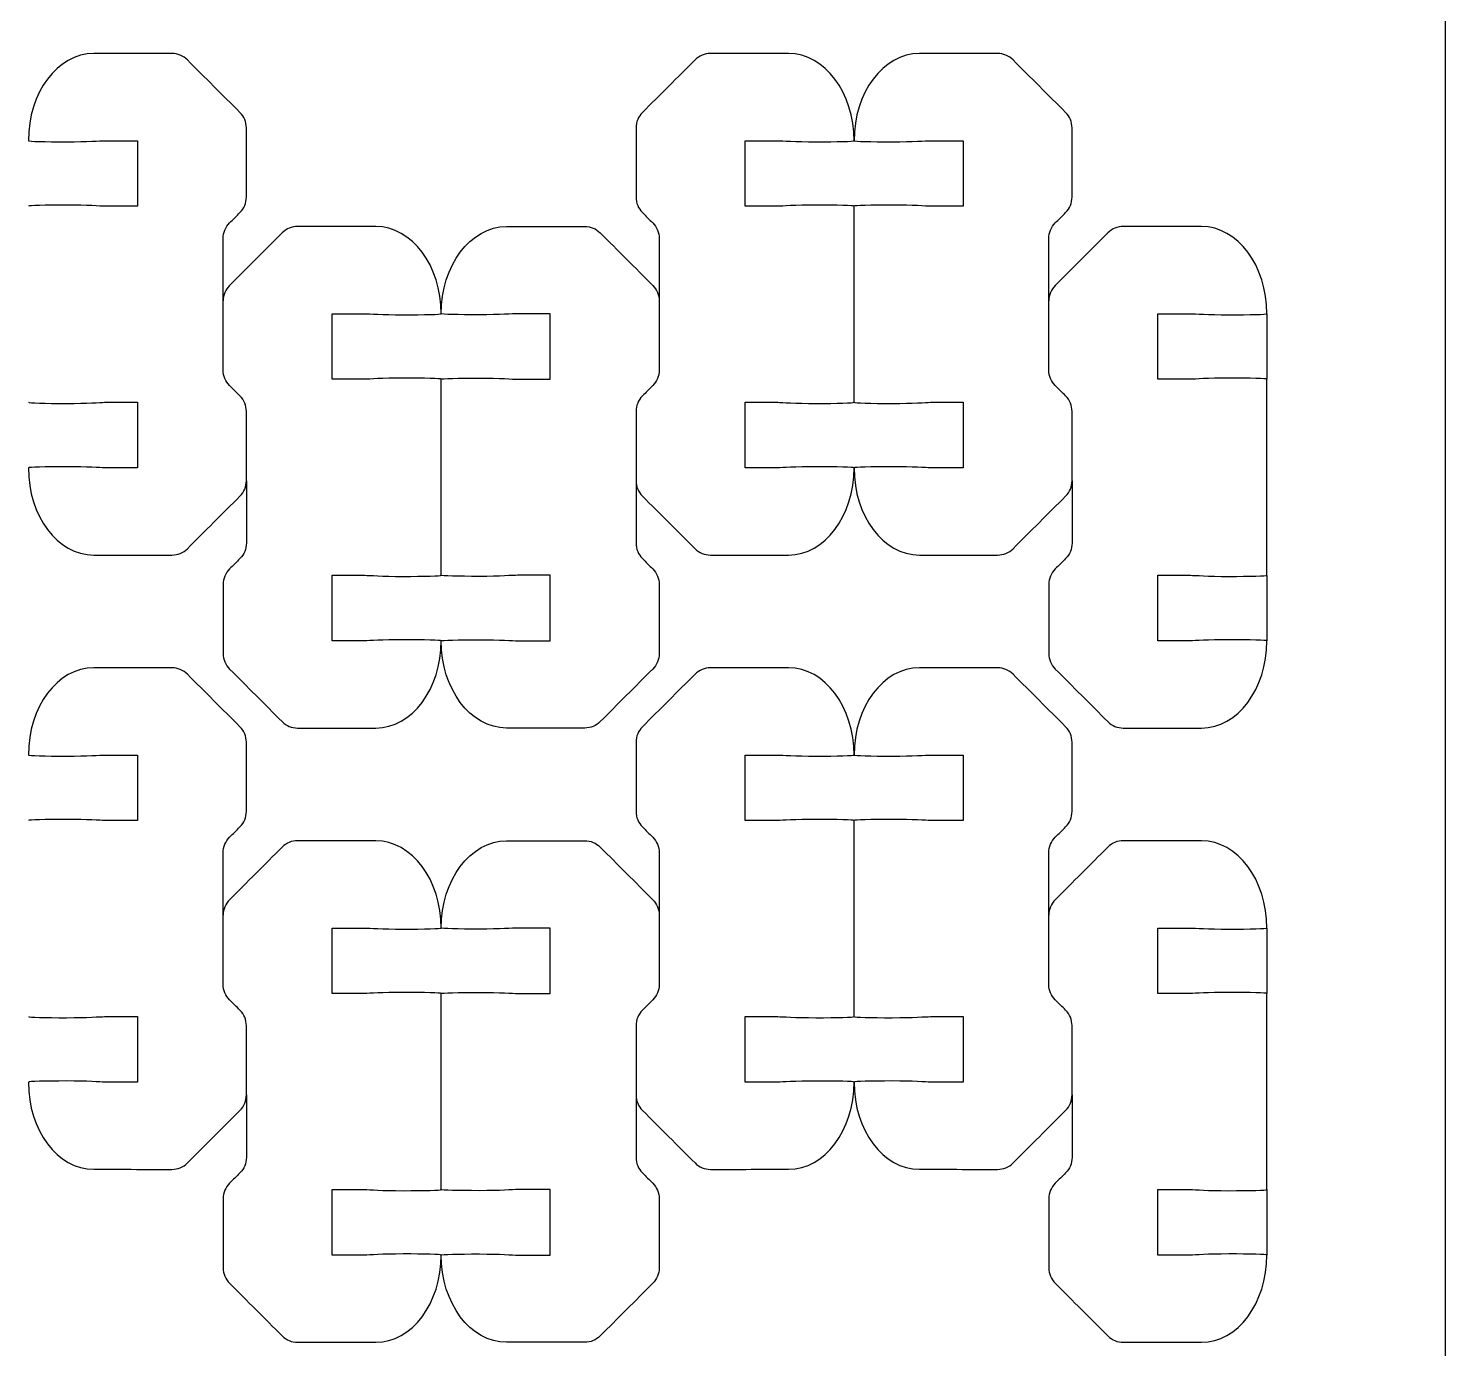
# Model space of a CAD drawing. Extents: x 0 to 400, y 230 to 450.
# Drawn here: x 65 to 130, y 308.4 to 368.9 of the extents above; entities that cross this region are included whole.
import ezdxf

# ---------------------------------------------------------------- set-up
doc = ezdxf.new("R2010")
doc.units = 0
doc.header["$MEASUREMENT"] = 0
doc.layers.add('DEFAULT', color=18, linetype='CONTINUOUS')

msp = doc.modelspace()

# ---------------------------------------------------------------- linework, layer by layer
at = {"layer": 'DEFAULT', "color": 1}
for points in [[(121.801, 355.829), (121.801, 352.829)], [(121.801, 343.831), (121.801, 340.831)], [(121.801, 327.655), (121.801, 324.655)], [(121.801, 315.657), (121.801, 312.657)]]:
    msp.add_lwpolyline(points, dxfattribs=at)
for points, knots in [([(0, 242), (0, 307.333), (0, 372.667), (0, 438), (0, 444.627), (5.372, 450), (12, 450), (47.333, 450), (82.667, 450), (118, 450), (124.628, 450), (130, 444.627), (130, 438), (130, 372.667), (130, 307.333), (130, 242), (130, 235.373), (124.628, 230), (118, 230), (82.667, 230), (47.333, 230), (12, 230), (5.372, 230), (0, 235.373), (0, 242)], [0, 0, 0, 0, 555.591, 555.591, 555.591, 556.591, 556.591, 556.591, 857.063, 857.063, 857.063, 858.063, 858.063, 858.063, 1413.654, 1413.654, 1413.654, 1414.654, 1414.654, 1414.654, 1715.126, 1715.126, 1715.126, 1716.126, 1716.126, 1716.126, 1716.126]), ([(65, 351.767), (65, 351.739), (65.783, 351.717), (66.75, 351.717), (67.716, 351.717), (68.288, 351.767), (68.5, 351.767), (68.999, 351.767), (69.499, 351.767), (69.999, 351.767), (69.999, 350.766), (69.999, 349.765), (69.999, 348.765), (69.499, 348.765), (68.999, 348.765), (68.5, 348.765), (68.288, 348.765), (67.716, 348.814), (66.75, 348.814), (65.783, 348.814), (65, 348.793), (65, 348.765), (65, 346.553), (66.341, 344.768), (67.999, 344.764), (68.876, 344.764), (70.519, 344.761), (71.585, 344.761), (71.85, 344.761), (72.105, 344.866), (72.292, 345.054), (73.096, 345.858), (73.901, 346.662), (74.705, 347.466), (74.892, 347.654), (74.998, 347.908), (74.998, 348.173), (74.998, 349.233), (74.998, 350.293), (74.998, 351.353), (74.998, 351.618), (74.892, 351.872), (74.705, 352.06), (74.546, 352.218), (74.387, 352.377), (74.229, 352.536), (74.041, 352.723), (73.936, 352.978), (73.936, 353.243), (73.936, 355.257), (73.936, 357.272), (73.936, 359.287), (73.936, 359.552), (74.041, 359.806), (74.229, 359.994), (74.387, 360.152), (74.546, 360.311), (74.705, 360.47), (74.892, 360.657), (74.998, 360.912), (74.998, 361.177), (74.998, 362.235), (74.998, 363.294), (74.998, 364.353), (74.998, 364.618), (74.892, 364.872), (74.705, 365.059), (73.901, 365.864), (73.096, 366.668), (72.292, 367.472), (72.105, 367.66), (71.85, 367.765), (71.585, 367.765), (70.39, 367.765), (69.194, 367.765), (67.999, 367.765), (66.341, 367.765), (65, 365.977), (65, 363.765), (65, 363.737), (65.783, 363.715), (66.75, 363.715), (67.716, 363.715), (68.288, 363.765), (68.5, 363.765), (68.999, 363.765), (69.499, 363.765), (69.999, 363.765), (69.999, 362.764), (69.999, 361.763), (69.999, 360.763), (69.499, 360.763), (68.999, 360.763), (68.5, 360.763), (68.288, 360.763), (67.716, 360.812), (66.75, 360.812), (65.783, 360.812), (65, 360.791), (65, 360.763)], [0, 0, 0, 0, 1, 1, 1, 2, 2, 2, 6.25, 6.25, 6.25, 14.76, 14.76, 14.76, 19.01, 19.01, 19.01, 20.01, 20.01, 20.01, 21.01, 21.01, 21.01, 22.01, 22.01, 22.01, 23.01, 23.01, 23.01, 24.01, 24.01, 24.01, 33.681807, 33.681807, 33.681807, 34.681807, 34.681807, 34.681807, 43.693807, 43.693807, 43.693807, 44.693807, 44.693807, 44.693807, 46.602995, 46.602995, 46.602995, 47.602995, 47.602995, 47.602995, 64.734995, 64.734995, 64.734995, 65.734995, 65.734995, 65.734995, 67.644183, 67.644183, 67.644183, 68.644183, 68.644183, 68.644183, 77.646183, 77.646183, 77.646183, 78.646183, 78.646183, 78.646183, 88.319404, 88.319404, 88.319404, 89.319404, 89.319404, 89.319404, 99.485404, 99.485404, 99.485404, 100.485404, 100.485404, 100.485404, 101.485404, 101.485404, 101.485404, 102.485404, 102.485404, 102.485404, 106.735404, 106.735404, 106.735404, 115.245404, 115.245404, 115.245404, 119.495404, 119.495404, 119.495404, 120.495404, 120.495404, 120.495404, 121.495404, 121.495404, 121.495404, 121.495404]), ([(95.575, 367.472), (95.762, 367.66), (96.017, 367.765), (96.282, 367.765), (97.478, 367.765), (98.673, 367.765), (99.868, 367.765), (101.527, 367.765), (102.867, 365.977), (102.867, 363.765), (102.867, 363.737), (102.084, 363.715), (101.117, 363.715), (100.151, 363.715), (99.579, 363.765), (99.368, 363.765), (98.868, 363.765), (98.368, 363.765), (97.868, 363.765), (97.868, 362.764), (97.868, 361.763), (97.868, 360.763), (98.368, 360.763), (98.868, 360.763), (99.368, 360.763), (99.579, 360.763), (100.151, 360.812), (101.117, 360.812), (102.084, 360.812), (102.867, 360.791), (102.867, 360.763), (102.867, 357.764), (102.867, 354.765), (102.867, 351.767), (102.867, 351.739), (102.084, 351.717), (101.117, 351.717), (100.151, 351.717), (99.579, 351.767), (99.368, 351.767), (98.868, 351.767), (98.368, 351.767), (97.868, 351.767), (97.868, 350.766), (97.868, 349.765), (97.868, 348.765), (98.368, 348.765), (98.868, 348.765), (99.368, 348.765), (99.579, 348.765), (100.151, 348.814), (101.117, 348.814), (102.084, 348.814), (102.867, 348.793), (102.867, 348.765), (102.867, 346.553), (101.527, 344.768), (99.868, 344.764), (98.991, 344.764), (97.348, 344.762), (96.282, 344.761), (96.017, 344.761), (95.762, 344.866), (95.575, 345.054), (94.771, 345.858), (93.966, 346.662), (93.162, 347.466), (92.975, 347.654), (92.869, 347.908), (92.869, 348.173), (92.869, 349.233), (92.869, 350.293), (92.869, 351.353), (92.869, 351.618), (92.975, 351.872), (93.162, 352.06), (93.321, 352.219), (93.48, 352.377), (93.638, 352.536), (93.826, 352.723), (93.931, 352.978), (93.931, 353.243), (93.931, 355.257), (93.931, 357.272), (93.931, 359.287), (93.931, 359.552), (93.826, 359.806), (93.638, 359.994), (93.48, 360.152), (93.321, 360.311), (93.162, 360.47), (92.975, 360.657), (92.869, 360.912), (92.869, 361.177), (92.869, 362.235), (92.869, 363.294), (92.869, 364.352), (92.869, 364.618), (92.975, 364.872), (93.162, 365.06), (93.966, 365.864), (94.771, 366.668), (95.575, 367.472)], [9.672514, 9.672514, 9.672514, 9.672514, 10.672514, 10.672514, 10.672514, 20.838514, 20.838514, 20.838514, 21.838514, 21.838514, 21.838514, 22.838514, 22.838514, 22.838514, 23.838514, 23.838514, 23.838514, 28.088514, 28.088514, 28.088514, 36.598514, 36.598514, 36.598514, 40.848514, 40.848514, 40.848514, 41.848514, 41.848514, 41.848514, 42.848514, 42.848514, 42.848514, 68.348514, 68.348514, 68.348514, 69.348514, 69.348514, 69.348514, 70.348514, 70.348514, 70.348514, 74.598514, 74.598514, 74.598514, 83.108514, 83.108514, 83.108514, 87.358514, 87.358514, 87.358514, 88.358514, 88.358514, 88.358514, 89.358514, 89.358514, 89.358514, 90.358514, 90.358514, 90.358514, 91.358514, 91.358514, 91.358514, 92.358514, 92.358514, 92.358514, 102.031027, 102.031027, 102.031027, 103.031027, 103.031027, 103.031027, 112.043027, 112.043027, 112.043027, 113.043027, 113.043027, 113.043027, 114.951509, 114.951509, 114.951509, 115.951509, 115.951509, 115.951509, 133.083509, 133.083509, 133.083509, 134.083509, 134.083509, 134.083509, 135.992697, 135.992697, 135.992697, 136.992697, 136.992697, 136.992697, 145.994697, 145.994697, 145.994697, 146.994697, 146.994697, 146.994697, 156.667211, 156.667211, 156.667211, 156.667211]), ([(102.867, 351.767), (102.867, 351.739), (103.65, 351.717), (104.617, 351.717), (105.584, 351.717), (106.155, 351.767), (106.367, 351.767), (106.867, 351.767), (107.366, 351.767), (107.866, 351.767), (107.866, 350.766), (107.866, 349.765), (107.866, 348.765), (107.366, 348.765), (106.867, 348.765), (106.367, 348.765), (106.155, 348.765), (105.584, 348.814), (104.617, 348.814), (103.65, 348.814), (102.867, 348.793), (102.867, 348.765), (102.867, 346.553), (104.208, 344.768), (105.866, 344.764), (106.743, 344.764), (108.386, 344.761), (109.452, 344.761), (109.717, 344.761), (109.972, 344.866), (110.159, 345.054), (110.964, 345.858), (111.768, 346.662), (112.572, 347.466), (112.759, 347.654), (112.865, 347.908), (112.865, 348.173), (112.865, 349.233), (112.865, 350.293), (112.865, 351.353), (112.865, 351.618), (112.759, 351.872), (112.572, 352.06), (112.413, 352.218), (112.255, 352.377), (112.096, 352.536), (111.909, 352.723), (111.803, 352.978), (111.803, 353.243), (111.803, 355.257), (111.803, 357.272), (111.803, 359.287), (111.803, 359.552), (111.909, 359.806), (112.096, 359.994), (112.255, 360.152), (112.413, 360.311), (112.572, 360.47), (112.759, 360.657), (112.865, 360.912), (112.865, 361.177), (112.865, 362.235), (112.865, 363.294), (112.865, 364.353), (112.865, 364.618), (112.759, 364.872), (112.572, 365.059), (111.768, 365.864), (110.963, 366.668), (110.159, 367.472), (109.972, 367.66), (109.717, 367.765), (109.452, 367.765), (108.257, 367.765), (107.061, 367.765), (105.866, 367.765), (104.208, 367.765), (102.867, 365.977), (102.867, 363.765), (102.867, 363.737), (103.65, 363.715), (104.617, 363.715), (105.584, 363.715), (106.155, 363.765), (106.367, 363.765), (106.867, 363.765), (107.366, 363.765), (107.866, 363.765), (107.866, 362.764), (107.866, 361.763), (107.866, 360.763), (107.366, 360.763), (106.867, 360.763), (106.367, 360.763), (106.155, 360.763), (105.584, 360.812), (104.617, 360.812), (103.65, 360.812), (102.867, 360.791), (102.867, 360.763)], [0, 0, 0, 0, 1, 1, 1, 2, 2, 2, 6.25, 6.25, 6.25, 14.76, 14.76, 14.76, 19.01, 19.01, 19.01, 20.01, 20.01, 20.01, 21.01, 21.01, 21.01, 22.01, 22.01, 22.01, 23.01, 23.01, 23.01, 24.01, 24.01, 24.01, 33.681807, 33.681807, 33.681807, 34.681807, 34.681807, 34.681807, 43.693807, 43.693807, 43.693807, 44.693807, 44.693807, 44.693807, 46.602995, 46.602995, 46.602995, 47.602995, 47.602995, 47.602995, 64.734995, 64.734995, 64.734995, 65.734995, 65.734995, 65.734995, 67.644183, 67.644183, 67.644183, 68.644183, 68.644183, 68.644183, 77.646183, 77.646183, 77.646183, 78.646183, 78.646183, 78.646183, 88.319404, 88.319404, 88.319404, 89.319404, 89.319404, 89.319404, 99.485404, 99.485404, 99.485404, 100.485404, 100.485404, 100.485404, 101.485404, 101.485404, 101.485404, 102.485404, 102.485404, 102.485404, 106.735404, 106.735404, 106.735404, 115.245404, 115.245404, 115.245404, 119.495404, 119.495404, 119.495404, 120.495404, 120.495404, 120.495404, 121.495404, 121.495404, 121.495404, 121.495404]), ([(83.934, 352.829), (83.934, 352.857), (83.15, 352.878), (82.184, 352.878), (81.217, 352.878), (80.646, 352.829), (80.434, 352.829), (79.559, 352.829), (78.935, 352.829), (78.935, 352.829), (78.935, 353.829), (78.935, 354.83), (78.935, 355.831), (78.935, 355.831), (79.559, 355.831), (80.434, 355.831), (80.646, 355.831), (81.217, 355.781), (82.184, 355.781), (83.15, 355.781), (83.934, 355.803), (83.934, 355.831), (83.934, 358.043), (82.593, 359.828), (80.935, 359.831), (80.058, 359.831), (78.414, 359.834), (77.349, 359.835), (77.084, 359.835), (76.829, 359.729), (76.641, 359.542), (75.837, 358.738), (75.033, 357.933), (74.229, 357.129), (74.041, 356.942), (73.936, 356.687), (73.936, 356.422)], [0, 0, 0, 0, 1, 1, 1, 2, 2, 2, 3, 3, 3, 11.51, 11.51, 11.51, 12.51, 12.51, 12.51, 13.51, 13.51, 13.51, 14.51, 14.51, 14.51, 15.51, 15.51, 15.51, 16.51, 16.51, 16.51, 17.51, 17.51, 17.51, 27.181807, 27.181807, 27.181807, 28.181807, 28.181807, 28.181807, 28.181807]), ([(92.869, 348.173), (92.869, 347.219), (92.869, 346.264), (92.869, 345.309), (92.869, 345.044), (92.975, 344.789), (93.162, 344.602), (93.321, 344.443), (93.48, 344.284), (93.639, 344.126), (93.826, 343.938), (93.931, 343.684), (93.931, 343.419), (93.931, 342.36), (93.931, 341.302), (93.931, 340.243), (93.931, 339.978), (93.826, 339.723), (93.639, 339.536), (92.834, 338.732), (92.03, 337.927), (91.226, 337.123), (91.038, 336.935), (90.784, 336.83), (90.519, 336.83), (89.323, 336.83), (88.128, 336.83), (86.932, 336.83), (85.274, 336.83), (83.934, 338.619), (83.934, 340.831), (83.934, 340.859), (84.717, 340.88), (85.683, 340.88), (86.65, 340.88), (87.221, 340.831), (87.433, 340.831), (88.308, 340.831), (88.932, 340.831), (88.932, 340.831), (88.932, 341.831), (88.932, 342.832), (88.932, 343.833), (88.932, 343.833), (88.308, 343.833), (87.433, 343.833), (87.221, 343.833), (86.65, 343.783), (85.683, 343.783), (84.717, 343.783), (83.934, 343.805), (83.934, 343.833), (83.934, 346.831), (83.934, 349.83), (83.934, 352.829), (83.934, 352.857), (84.717, 352.878), (85.683, 352.878), (86.65, 352.878), (87.221, 352.829), (87.433, 352.829), (88.308, 352.829), (88.932, 352.829), (88.932, 352.829), (88.932, 353.829), (88.932, 354.83), (88.932, 355.831), (88.932, 355.831), (88.308, 355.831), (87.433, 355.831), (87.221, 355.831), (86.65, 355.781), (85.683, 355.781), (84.717, 355.781), (83.934, 355.803), (83.934, 355.831), (83.934, 358.043), (85.274, 359.828), (86.932, 359.831), (87.81, 359.831), (89.453, 359.834), (90.518, 359.835), (90.783, 359.835), (91.038, 359.729), (91.226, 359.542), (92.03, 358.738), (92.834, 357.933), (93.639, 357.129), (93.826, 356.942), (93.931, 356.687), (93.931, 356.422)], [0, 0, 0, 0, 8.12, 8.12, 8.12, 9.12, 9.12, 9.12, 11.029188, 11.029188, 11.029188, 12.029188, 12.029188, 12.029188, 21.031188, 21.031188, 21.031188, 22.031188, 22.031188, 22.031188, 31.704409, 31.704409, 31.704409, 32.704409, 32.704409, 32.704409, 42.870409, 42.870409, 42.870409, 43.870409, 43.870409, 43.870409, 44.870409, 44.870409, 44.870409, 45.870409, 45.870409, 45.870409, 46.870409, 46.870409, 46.870409, 55.380409, 55.380409, 55.380409, 56.380409, 56.380409, 56.380409, 57.380409, 57.380409, 57.380409, 58.380409, 58.380409, 58.380409, 83.880409, 83.880409, 83.880409, 84.880409, 84.880409, 84.880409, 85.880409, 85.880409, 85.880409, 86.880409, 86.880409, 86.880409, 95.390409, 95.390409, 95.390409, 96.390409, 96.390409, 96.390409, 97.390409, 97.390409, 97.390409, 98.390409, 98.390409, 98.390409, 99.390409, 99.390409, 99.390409, 100.390409, 100.390409, 100.390409, 101.390409, 101.390409, 101.390409, 111.062216, 111.062216, 111.062216, 112.062216, 112.062216, 112.062216, 112.062216]), ([(112.865, 348.173), (112.865, 347.219), (112.865, 346.264), (112.865, 345.309), (112.865, 345.044), (112.759, 344.789), (112.572, 344.602), (112.413, 344.443), (112.255, 344.284), (112.096, 344.126), (111.909, 343.938), (111.803, 343.684), (111.803, 343.419), (111.803, 342.36), (111.803, 341.302), (111.803, 340.243), (111.803, 339.978), (111.909, 339.723), (112.096, 339.536), (112.9, 338.732), (113.705, 337.927), (114.509, 337.123), (114.696, 336.935), (114.951, 336.83), (115.216, 336.83), (116.411, 336.83), (117.607, 336.83), (118.802, 336.83), (120.46, 336.83), (121.801, 338.619), (121.801, 340.831), (121.801, 340.859), (121.018, 340.88), (120.051, 340.88), (119.084, 340.88), (118.513, 340.831), (118.301, 340.831), (117.426, 340.831), (116.802, 340.831), (116.802, 340.831), (116.802, 341.831), (116.802, 342.832), (116.802, 343.833), (116.802, 343.833), (117.426, 343.833), (118.301, 343.833), (118.513, 343.833), (119.084, 343.783), (120.051, 343.783), (121.018, 343.783), (121.801, 343.805), (121.801, 343.833), (121.801, 346.831), (121.801, 349.83), (121.801, 352.829), (121.801, 352.857), (121.018, 352.878), (120.051, 352.878), (119.084, 352.878), (118.513, 352.829), (118.301, 352.829), (117.426, 352.829), (116.802, 352.829), (116.802, 352.829), (116.802, 353.829), (116.802, 354.83), (116.802, 355.831), (116.802, 355.831), (117.426, 355.831), (118.301, 355.831), (118.513, 355.831), (119.084, 355.781), (120.051, 355.781), (121.018, 355.781), (121.801, 355.803), (121.801, 355.831), (121.801, 358.043), (120.46, 359.828), (118.802, 359.831), (117.925, 359.831), (116.282, 359.834), (115.216, 359.835), (114.951, 359.835), (114.696, 359.729), (114.508, 359.542), (113.704, 358.738), (112.9, 357.933), (112.096, 357.129), (111.909, 356.942), (111.803, 356.687), (111.803, 356.422)], [0, 0, 0, 0, 8.12, 8.12, 8.12, 9.12, 9.12, 9.12, 11.029188, 11.029188, 11.029188, 12.029188, 12.029188, 12.029188, 21.031188, 21.031188, 21.031188, 22.031188, 22.031188, 22.031188, 31.704409, 31.704409, 31.704409, 32.704409, 32.704409, 32.704409, 42.870409, 42.870409, 42.870409, 43.870409, 43.870409, 43.870409, 44.870409, 44.870409, 44.870409, 45.870409, 45.870409, 45.870409, 46.870409, 46.870409, 46.870409, 55.380409, 55.380409, 55.380409, 56.380409, 56.380409, 56.380409, 57.380409, 57.380409, 57.380409, 58.380409, 58.380409, 58.380409, 83.880409, 83.880409, 83.880409, 84.880409, 84.880409, 84.880409, 85.880409, 85.880409, 85.880409, 86.880409, 86.880409, 86.880409, 95.390409, 95.390409, 95.390409, 96.390409, 96.390409, 96.390409, 97.390409, 97.390409, 97.390409, 98.390409, 98.390409, 98.390409, 99.390409, 99.390409, 99.390409, 100.390409, 100.390409, 100.390409, 101.390409, 101.390409, 101.390409, 111.062216, 111.062216, 111.062216, 112.062216, 112.062216, 112.062216, 112.062216]), ([(74.998, 348.173), (74.998, 347.219), (74.998, 346.264), (74.998, 345.309), (74.998, 345.044), (74.892, 344.789), (74.705, 344.602), (74.546, 344.443), (74.387, 344.284), (74.229, 344.126), (74.041, 343.938), (73.936, 343.684), (73.936, 343.419), (73.936, 342.36), (73.936, 341.302), (73.936, 340.243), (73.936, 339.978), (74.041, 339.723), (74.229, 339.536), (75.033, 338.732), (75.837, 337.927), (76.642, 337.123), (76.829, 336.935), (77.083, 336.83), (77.349, 336.83), (78.544, 336.83), (79.74, 336.83), (80.935, 336.83), (82.593, 336.83), (83.934, 338.619), (83.934, 340.831), (83.934, 340.859), (83.15, 340.88), (82.184, 340.88), (81.217, 340.88), (80.646, 340.831), (80.434, 340.831), (79.559, 340.831), (78.935, 340.831), (78.935, 340.831), (78.935, 341.831), (78.935, 342.832), (78.935, 343.833), (78.935, 343.833), (79.559, 343.833), (80.434, 343.833), (80.646, 343.833), (81.217, 343.783), (82.184, 343.783), (83.15, 343.783), (83.934, 343.805), (83.934, 343.833)], [0, 0, 0, 0, 8.12, 8.12, 8.12, 9.12, 9.12, 9.12, 11.029188, 11.029188, 11.029188, 12.029188, 12.029188, 12.029188, 21.031188, 21.031188, 21.031188, 22.031188, 22.031188, 22.031188, 31.704409, 31.704409, 31.704409, 32.704409, 32.704409, 32.704409, 42.870409, 42.870409, 42.870409, 43.870409, 43.870409, 43.870409, 44.870409, 44.870409, 44.870409, 45.870409, 45.870409, 45.870409, 46.870409, 46.870409, 46.870409, 55.380409, 55.380409, 55.380409, 56.380409, 56.380409, 56.380409, 57.380409, 57.380409, 57.380409, 58.380409, 58.380409, 58.380409, 58.380409]), ([(65, 323.593), (65, 323.565), (65.783, 323.544), (66.75, 323.544), (67.716, 323.544), (68.288, 323.593), (68.5, 323.593), (68.999, 323.593), (69.499, 323.593), (69.999, 323.593), (69.999, 322.593), (69.999, 321.592), (69.999, 320.591), (69.499, 320.591), (68.999, 320.591), (68.5, 320.591), (68.288, 320.591), (67.716, 320.641), (66.75, 320.641), (65.783, 320.641), (65, 320.619), (65, 320.591), (65, 318.379), (66.341, 316.594), (67.999, 316.591), (68.876, 316.591), (70.519, 316.588), (71.585, 316.587), (71.85, 316.587), (72.105, 316.693), (72.292, 316.88), (73.096, 317.685), (73.901, 318.489), (74.705, 319.293), (74.892, 319.48), (74.998, 319.735), (74.998, 320), (74.998, 321.06), (74.998, 322.119), (74.998, 323.179), (74.998, 323.444), (74.892, 323.699), (74.705, 323.886), (74.546, 324.045), (74.387, 324.204), (74.229, 324.362), (74.041, 324.55), (73.936, 324.804), (73.936, 325.069), (73.936, 327.084), (73.936, 329.099), (73.936, 331.113), (73.936, 331.378), (74.041, 331.633), (74.229, 331.82), (74.387, 331.979), (74.546, 332.138), (74.705, 332.296), (74.892, 332.484), (74.998, 332.738), (74.998, 333.003), (74.998, 334.062), (74.998, 335.12), (74.998, 336.179), (74.998, 336.444), (74.892, 336.699), (74.705, 336.886), (73.901, 337.69), (73.096, 338.495), (72.292, 339.299), (72.105, 339.486), (71.85, 339.592), (71.585, 339.592), (70.39, 339.592), (69.194, 339.592), (67.999, 339.592), (66.341, 339.592), (65, 337.803), (65, 335.591), (65, 335.563), (65.783, 335.542), (66.75, 335.542), (67.716, 335.542), (68.288, 335.591), (68.5, 335.591), (68.999, 335.591), (69.499, 335.591), (69.999, 335.591), (69.999, 334.591), (69.999, 333.59), (69.999, 332.589), (69.499, 332.589), (68.999, 332.589), (68.5, 332.589), (68.288, 332.589), (67.716, 332.639), (66.75, 332.639), (65.783, 332.639), (65, 332.617), (65, 332.589)], [0, 0, 0, 0, 1, 1, 1, 2, 2, 2, 6.25, 6.25, 6.25, 14.76, 14.76, 14.76, 19.01, 19.01, 19.01, 20.01, 20.01, 20.01, 21.01, 21.01, 21.01, 22.01, 22.01, 22.01, 23.01, 23.01, 23.01, 24.01, 24.01, 24.01, 33.681807, 33.681807, 33.681807, 34.681807, 34.681807, 34.681807, 43.693807, 43.693807, 43.693807, 44.693807, 44.693807, 44.693807, 46.602995, 46.602995, 46.602995, 47.602995, 47.602995, 47.602995, 64.734995, 64.734995, 64.734995, 65.734995, 65.734995, 65.734995, 67.644183, 67.644183, 67.644183, 68.644183, 68.644183, 68.644183, 77.646183, 77.646183, 77.646183, 78.646183, 78.646183, 78.646183, 88.319404, 88.319404, 88.319404, 89.319404, 89.319404, 89.319404, 99.485404, 99.485404, 99.485404, 100.485404, 100.485404, 100.485404, 101.485404, 101.485404, 101.485404, 102.485404, 102.485404, 102.485404, 106.735404, 106.735404, 106.735404, 115.245404, 115.245404, 115.245404, 119.495404, 119.495404, 119.495404, 120.495404, 120.495404, 120.495404, 121.495404, 121.495404, 121.495404, 121.495404]), ([(95.575, 339.299), (95.762, 339.487), (96.017, 339.592), (96.282, 339.592), (97.478, 339.592), (98.673, 339.592), (99.868, 339.592), (101.527, 339.592), (102.867, 337.803), (102.867, 335.591), (102.867, 335.563), (102.084, 335.542), (101.117, 335.542), (100.151, 335.542), (99.579, 335.591), (99.368, 335.591), (98.868, 335.591), (98.368, 335.591), (97.868, 335.591), (97.868, 334.591), (97.868, 333.59), (97.868, 332.589), (98.368, 332.589), (98.868, 332.589), (99.368, 332.589), (99.579, 332.589), (100.151, 332.638), (101.117, 332.638), (102.084, 332.638), (102.867, 332.617), (102.867, 332.589), (102.867, 329.59), (102.867, 326.592), (102.867, 323.593), (102.867, 323.565), (102.084, 323.544), (101.117, 323.544), (100.151, 323.544), (99.579, 323.593), (99.368, 323.593), (98.868, 323.593), (98.368, 323.593), (97.868, 323.593), (97.868, 322.593), (97.868, 321.592), (97.868, 320.591), (98.368, 320.591), (98.868, 320.591), (99.368, 320.591), (99.579, 320.591), (100.151, 320.64), (101.117, 320.64), (102.084, 320.64), (102.867, 320.619), (102.867, 320.591), (102.867, 318.379), (101.527, 316.594), (99.868, 316.591), (98.991, 316.591), (97.348, 316.588), (96.282, 316.587), (96.017, 316.587), (95.762, 316.693), (95.575, 316.88), (94.771, 317.684), (93.966, 318.489), (93.162, 319.293), (92.975, 319.481), (92.869, 319.735), (92.869, 320), (92.869, 321.06), (92.869, 322.119), (92.869, 323.179), (92.869, 323.444), (92.975, 323.699), (93.162, 323.886), (93.321, 324.045), (93.48, 324.204), (93.638, 324.362), (93.826, 324.55), (93.931, 324.804), (93.931, 325.069), (93.931, 327.084), (93.931, 329.098), (93.931, 331.113), (93.931, 331.378), (93.826, 331.633), (93.638, 331.82), (93.48, 331.979), (93.321, 332.138), (93.162, 332.296), (92.975, 332.484), (92.869, 332.738), (92.869, 333.003), (92.869, 334.062), (92.869, 335.12), (92.869, 336.179), (92.869, 336.444), (92.975, 336.699), (93.162, 336.886), (93.966, 337.69), (94.771, 338.495), (95.575, 339.299)], [9.672514, 9.672514, 9.672514, 9.672514, 10.672514, 10.672514, 10.672514, 20.838514, 20.838514, 20.838514, 21.838514, 21.838514, 21.838514, 22.838514, 22.838514, 22.838514, 23.838514, 23.838514, 23.838514, 28.088514, 28.088514, 28.088514, 36.598514, 36.598514, 36.598514, 40.848514, 40.848514, 40.848514, 41.848514, 41.848514, 41.848514, 42.848514, 42.848514, 42.848514, 68.348514, 68.348514, 68.348514, 69.348514, 69.348514, 69.348514, 70.348514, 70.348514, 70.348514, 74.598514, 74.598514, 74.598514, 83.108514, 83.108514, 83.108514, 87.358514, 87.358514, 87.358514, 88.358514, 88.358514, 88.358514, 89.358514, 89.358514, 89.358514, 90.358514, 90.358514, 90.358514, 91.358514, 91.358514, 91.358514, 92.358514, 92.358514, 92.358514, 102.031027, 102.031027, 102.031027, 103.031027, 103.031027, 103.031027, 112.043027, 112.043027, 112.043027, 113.043027, 113.043027, 113.043027, 114.951509, 114.951509, 114.951509, 115.951509, 115.951509, 115.951509, 133.083509, 133.083509, 133.083509, 134.083509, 134.083509, 134.083509, 135.992697, 135.992697, 135.992697, 136.992697, 136.992697, 136.992697, 145.994697, 145.994697, 145.994697, 146.994697, 146.994697, 146.994697, 156.667211, 156.667211, 156.667211, 156.667211]), ([(102.867, 323.593), (102.867, 323.565), (103.65, 323.544), (104.617, 323.544), (105.584, 323.544), (106.155, 323.593), (106.367, 323.593), (106.867, 323.593), (107.366, 323.593), (107.866, 323.593), (107.866, 322.593), (107.866, 321.592), (107.866, 320.591), (107.366, 320.591), (106.867, 320.591), (106.367, 320.591), (106.155, 320.591), (105.584, 320.641), (104.617, 320.641), (103.65, 320.641), (102.867, 320.619), (102.867, 320.591), (102.867, 318.379), (104.208, 316.594), (105.866, 316.591), (106.743, 316.591), (108.386, 316.588), (109.452, 316.587), (109.717, 316.587), (109.972, 316.693), (110.159, 316.88), (110.964, 317.685), (111.768, 318.489), (112.572, 319.293), (112.759, 319.48), (112.865, 319.735), (112.865, 320), (112.865, 321.06), (112.865, 322.119), (112.865, 323.179), (112.865, 323.444), (112.759, 323.699), (112.572, 323.886), (112.413, 324.045), (112.255, 324.204), (112.096, 324.362), (111.909, 324.55), (111.803, 324.804), (111.803, 325.069), (111.803, 327.084), (111.803, 329.099), (111.803, 331.113), (111.803, 331.378), (111.909, 331.633), (112.096, 331.82), (112.255, 331.979), (112.413, 332.138), (112.572, 332.296), (112.759, 332.484), (112.865, 332.738), (112.865, 333.003), (112.865, 334.062), (112.865, 335.12), (112.865, 336.179), (112.865, 336.444), (112.759, 336.699), (112.572, 336.886), (111.768, 337.69), (110.963, 338.495), (110.159, 339.299), (109.972, 339.486), (109.717, 339.592), (109.452, 339.592), (108.257, 339.592), (107.061, 339.592), (105.866, 339.592), (104.208, 339.592), (102.867, 337.803), (102.867, 335.591), (102.867, 335.563), (103.65, 335.542), (104.617, 335.542), (105.584, 335.542), (106.155, 335.591), (106.367, 335.591), (106.867, 335.591), (107.366, 335.591), (107.866, 335.591), (107.866, 334.591), (107.866, 333.59), (107.866, 332.589), (107.366, 332.589), (106.867, 332.589), (106.367, 332.589), (106.155, 332.589), (105.584, 332.639), (104.617, 332.639), (103.65, 332.639), (102.867, 332.617), (102.867, 332.589)], [0, 0, 0, 0, 1, 1, 1, 2, 2, 2, 6.25, 6.25, 6.25, 14.76, 14.76, 14.76, 19.01, 19.01, 19.01, 20.01, 20.01, 20.01, 21.01, 21.01, 21.01, 22.01, 22.01, 22.01, 23.01, 23.01, 23.01, 24.01, 24.01, 24.01, 33.681807, 33.681807, 33.681807, 34.681807, 34.681807, 34.681807, 43.693807, 43.693807, 43.693807, 44.693807, 44.693807, 44.693807, 46.602995, 46.602995, 46.602995, 47.602995, 47.602995, 47.602995, 64.734995, 64.734995, 64.734995, 65.734995, 65.734995, 65.734995, 67.644183, 67.644183, 67.644183, 68.644183, 68.644183, 68.644183, 77.646183, 77.646183, 77.646183, 78.646183, 78.646183, 78.646183, 88.319404, 88.319404, 88.319404, 89.319404, 89.319404, 89.319404, 99.485404, 99.485404, 99.485404, 100.485404, 100.485404, 100.485404, 101.485404, 101.485404, 101.485404, 102.485404, 102.485404, 102.485404, 106.735404, 106.735404, 106.735404, 115.245404, 115.245404, 115.245404, 119.495404, 119.495404, 119.495404, 120.495404, 120.495404, 120.495404, 121.495404, 121.495404, 121.495404, 121.495404]), ([(83.934, 324.655), (83.934, 324.683), (83.15, 324.705), (82.184, 324.705), (81.217, 324.705), (80.646, 324.655), (80.434, 324.655), (79.559, 324.655), (78.935, 324.655), (78.935, 324.655), (78.935, 325.656), (78.935, 326.657), (78.935, 327.657), (78.935, 327.657), (79.559, 327.657), (80.434, 327.657), (80.646, 327.657), (81.217, 327.608), (82.184, 327.608), (83.15, 327.608), (83.934, 327.629), (83.934, 327.657), (83.934, 329.869), (82.593, 331.654), (80.935, 331.658), (80.058, 331.658), (78.414, 331.661), (77.349, 331.661), (77.084, 331.661), (76.829, 331.556), (76.641, 331.368), (75.837, 330.564), (75.033, 329.76), (74.229, 328.956), (74.041, 328.768), (73.936, 328.514), (73.936, 328.249)], [0, 0, 0, 0, 1, 1, 1, 2, 2, 2, 3, 3, 3, 11.51, 11.51, 11.51, 12.51, 12.51, 12.51, 13.51, 13.51, 13.51, 14.51, 14.51, 14.51, 15.51, 15.51, 15.51, 16.51, 16.51, 16.51, 17.51, 17.51, 17.51, 27.181807, 27.181807, 27.181807, 28.181807, 28.181807, 28.181807, 28.181807]), ([(92.869, 320), (92.869, 319.045), (92.869, 318.09), (92.869, 317.135), (92.869, 316.87), (92.975, 316.616), (93.162, 316.428), (93.321, 316.27), (93.48, 316.111), (93.639, 315.952), (93.826, 315.765), (93.931, 315.511), (93.931, 315.245), (93.931, 314.187), (93.931, 313.128), (93.931, 312.07), (93.931, 311.804), (93.826, 311.55), (93.639, 311.363), (92.834, 310.558), (92.03, 309.754), (91.226, 308.95), (91.038, 308.762), (90.784, 308.657), (90.519, 308.657), (89.323, 308.657), (88.128, 308.657), (86.932, 308.657), (85.274, 308.657), (83.934, 310.445), (83.934, 312.657), (83.934, 312.685), (84.717, 312.707), (85.683, 312.707), (86.65, 312.707), (87.221, 312.657), (87.433, 312.657), (88.308, 312.657), (88.932, 312.657), (88.932, 312.657), (88.932, 313.658), (88.932, 314.659), (88.932, 315.659), (88.932, 315.659), (88.308, 315.659), (87.433, 315.659), (87.221, 315.659), (86.65, 315.61), (85.683, 315.61), (84.717, 315.61), (83.934, 315.631), (83.934, 315.659), (83.934, 318.658), (83.934, 321.657), (83.934, 324.655), (83.934, 324.683), (84.717, 324.705), (85.683, 324.705), (86.65, 324.705), (87.221, 324.655), (87.433, 324.655), (88.308, 324.655), (88.932, 324.655), (88.932, 324.655), (88.932, 325.656), (88.932, 326.657), (88.932, 327.657), (88.932, 327.657), (88.308, 327.657), (87.433, 327.657), (87.221, 327.657), (86.65, 327.608), (85.683, 327.608), (84.717, 327.608), (83.934, 327.629), (83.934, 327.657), (83.934, 329.869), (85.274, 331.654), (86.932, 331.658), (87.81, 331.658), (89.453, 331.661), (90.518, 331.661), (90.783, 331.661), (91.038, 331.556), (91.226, 331.368), (92.03, 330.564), (92.834, 329.76), (93.639, 328.956), (93.826, 328.768), (93.931, 328.514), (93.931, 328.249)], [0, 0, 0, 0, 8.12, 8.12, 8.12, 9.12, 9.12, 9.12, 11.029188, 11.029188, 11.029188, 12.029188, 12.029188, 12.029188, 21.031188, 21.031188, 21.031188, 22.031188, 22.031188, 22.031188, 31.704409, 31.704409, 31.704409, 32.704409, 32.704409, 32.704409, 42.870409, 42.870409, 42.870409, 43.870409, 43.870409, 43.870409, 44.870409, 44.870409, 44.870409, 45.870409, 45.870409, 45.870409, 46.870409, 46.870409, 46.870409, 55.380409, 55.380409, 55.380409, 56.380409, 56.380409, 56.380409, 57.380409, 57.380409, 57.380409, 58.380409, 58.380409, 58.380409, 83.880409, 83.880409, 83.880409, 84.880409, 84.880409, 84.880409, 85.880409, 85.880409, 85.880409, 86.880409, 86.880409, 86.880409, 95.390409, 95.390409, 95.390409, 96.390409, 96.390409, 96.390409, 97.390409, 97.390409, 97.390409, 98.390409, 98.390409, 98.390409, 99.390409, 99.390409, 99.390409, 100.390409, 100.390409, 100.390409, 101.390409, 101.390409, 101.390409, 111.062216, 111.062216, 111.062216, 112.062216, 112.062216, 112.062216, 112.062216]), ([(112.865, 320), (112.865, 319.045), (112.865, 318.09), (112.865, 317.135), (112.865, 316.87), (112.759, 316.616), (112.572, 316.428), (112.413, 316.27), (112.255, 316.111), (112.096, 315.952), (111.909, 315.765), (111.803, 315.511), (111.803, 315.245), (111.803, 314.187), (111.803, 313.128), (111.803, 312.07), (111.803, 311.804), (111.909, 311.55), (112.096, 311.363), (112.9, 310.558), (113.705, 309.754), (114.509, 308.95), (114.696, 308.762), (114.951, 308.657), (115.216, 308.657), (116.411, 308.657), (117.607, 308.657), (118.802, 308.657), (120.46, 308.657), (121.801, 310.445), (121.801, 312.657), (121.801, 312.685), (121.018, 312.707), (120.051, 312.707), (119.084, 312.707), (118.513, 312.657), (118.301, 312.657), (117.426, 312.657), (116.802, 312.657), (116.802, 312.657), (116.802, 313.658), (116.802, 314.659), (116.802, 315.659), (116.802, 315.659), (117.426, 315.659), (118.301, 315.659), (118.513, 315.659), (119.084, 315.61), (120.051, 315.61), (121.018, 315.61), (121.801, 315.631), (121.801, 315.659), (121.801, 318.658), (121.801, 321.657), (121.801, 324.655), (121.801, 324.683), (121.018, 324.705), (120.051, 324.705), (119.084, 324.705), (118.513, 324.655), (118.301, 324.655), (117.426, 324.655), (116.802, 324.655), (116.802, 324.655), (116.802, 325.656), (116.802, 326.657), (116.802, 327.657), (116.802, 327.657), (117.426, 327.657), (118.301, 327.657), (118.513, 327.657), (119.084, 327.608), (120.051, 327.608), (121.018, 327.608), (121.801, 327.629), (121.801, 327.657), (121.801, 329.869), (120.46, 331.654), (118.802, 331.658), (117.925, 331.658), (116.282, 331.661), (115.216, 331.661), (114.951, 331.661), (114.696, 331.556), (114.508, 331.368), (113.704, 330.564), (112.9, 329.76), (112.096, 328.956), (111.909, 328.768), (111.803, 328.514), (111.803, 328.249)], [0, 0, 0, 0, 8.12, 8.12, 8.12, 9.12, 9.12, 9.12, 11.029188, 11.029188, 11.029188, 12.029188, 12.029188, 12.029188, 21.031188, 21.031188, 21.031188, 22.031188, 22.031188, 22.031188, 31.704409, 31.704409, 31.704409, 32.704409, 32.704409, 32.704409, 42.870409, 42.870409, 42.870409, 43.870409, 43.870409, 43.870409, 44.870409, 44.870409, 44.870409, 45.870409, 45.870409, 45.870409, 46.870409, 46.870409, 46.870409, 55.380409, 55.380409, 55.380409, 56.380409, 56.380409, 56.380409, 57.380409, 57.380409, 57.380409, 58.380409, 58.380409, 58.380409, 83.880409, 83.880409, 83.880409, 84.880409, 84.880409, 84.880409, 85.880409, 85.880409, 85.880409, 86.880409, 86.880409, 86.880409, 95.390409, 95.390409, 95.390409, 96.390409, 96.390409, 96.390409, 97.390409, 97.390409, 97.390409, 98.390409, 98.390409, 98.390409, 99.390409, 99.390409, 99.390409, 100.390409, 100.390409, 100.390409, 101.390409, 101.390409, 101.390409, 111.062216, 111.062216, 111.062216, 112.062216, 112.062216, 112.062216, 112.062216]), ([(74.998, 320), (74.998, 319.045), (74.998, 318.09), (74.998, 317.135), (74.998, 316.87), (74.892, 316.616), (74.705, 316.428), (74.546, 316.27), (74.387, 316.111), (74.229, 315.952), (74.041, 315.765), (73.936, 315.511), (73.936, 315.245), (73.936, 314.187), (73.936, 313.128), (73.936, 312.07), (73.936, 311.804), (74.041, 311.55), (74.229, 311.363), (75.033, 310.558), (75.837, 309.754), (76.642, 308.95), (76.829, 308.762), (77.083, 308.657), (77.349, 308.657), (78.544, 308.657), (79.74, 308.657), (80.935, 308.657), (82.593, 308.657), (83.934, 310.445), (83.934, 312.657), (83.934, 312.685), (83.15, 312.707), (82.184, 312.707), (81.217, 312.707), (80.646, 312.657), (80.434, 312.657), (79.559, 312.657), (78.935, 312.657), (78.935, 312.657), (78.935, 313.658), (78.935, 314.659), (78.935, 315.659), (78.935, 315.659), (79.559, 315.659), (80.434, 315.659), (80.646, 315.659), (81.217, 315.61), (82.184, 315.61), (83.15, 315.61), (83.934, 315.631), (83.934, 315.659)], [0, 0, 0, 0, 8.12, 8.12, 8.12, 9.12, 9.12, 9.12, 11.029188, 11.029188, 11.029188, 12.029188, 12.029188, 12.029188, 21.031188, 21.031188, 21.031188, 22.031188, 22.031188, 22.031188, 31.704409, 31.704409, 31.704409, 32.704409, 32.704409, 32.704409, 42.870409, 42.870409, 42.870409, 43.870409, 43.870409, 43.870409, 44.870409, 44.870409, 44.870409, 45.870409, 45.870409, 45.870409, 46.870409, 46.870409, 46.870409, 55.380409, 55.380409, 55.380409, 56.380409, 56.380409, 56.380409, 57.380409, 57.380409, 57.380409, 58.380409, 58.380409, 58.380409, 58.380409])]:
    msp.add_open_spline(points, degree=3, knots=knots, dxfattribs=at)

doc.saveas('drawing.dxf')
